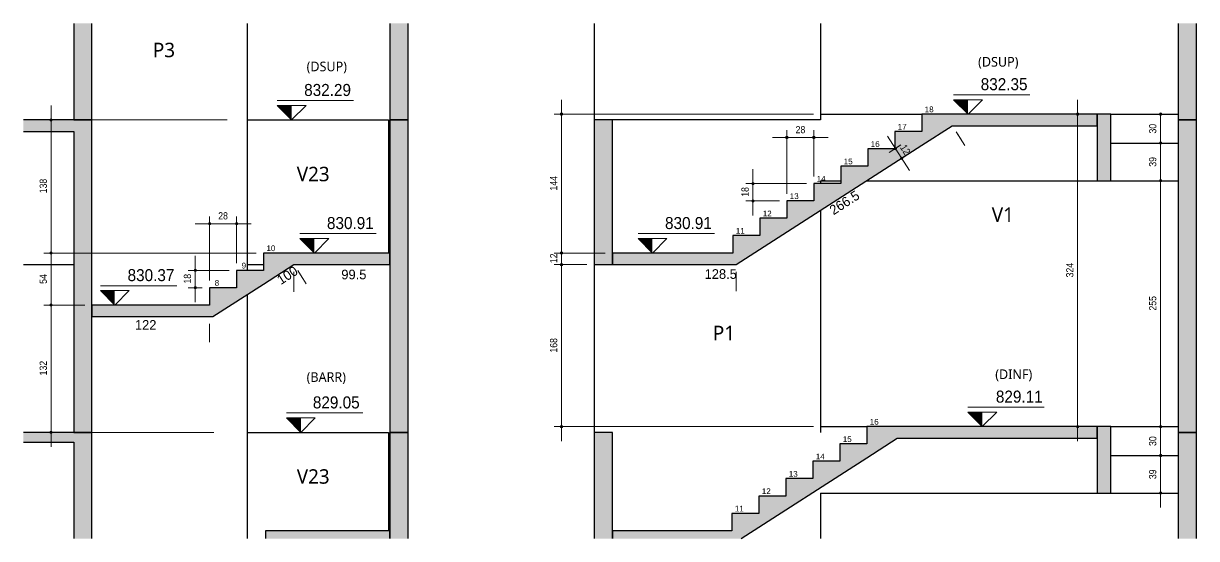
# Model space of a CAD drawing. Header units: centimetres. Extents: x -1475 to 26323, y -1238 to 84208.
# Drawn here: x 25059 to 26276, y 82795 to 83329 of the extents above; entities that cross this region are included whole.
import ezdxf

# ---------------------------------------------------------------- set-up
doc = ezdxf.new("R2010")
doc.units = ezdxf.units.CM
for name, color, linetype, lineweight in [('A-ANNO-DIMS', 7, 'Continuous', 9), ('A-ANNO-DIMS-50', 7, 'Continuous', 9), ('A-FLOR', 7, 'Continuous', 9), ('G-ANNO-DIMS', 7, 'Continuous', 9), ('G-ANNO-TEXT', 7, 'Continuous', 9), ('S-BEAM', 7, 'Continuous', 9), ('S-BEAM-IDEN', 7, 'Continuous', 9), ('S-COLS', 7, 'Continuous', 9), ('S-COLS-IDEN', 7, 'Continuous', 9), ('S-STRS', 7, 'Continuous', 9), ('S-STRS-ANNO', 7, 'Continuous', 18)]:
    doc.layers.add(name, color=color, linetype=linetype, lineweight=lineweight)
doc.styles.add('Arial', font='arial.ttf', dxfattribs={"height": 5.953125})
doc.styles.add('Fira Sans', font='', dxfattribs={"width": 0.9, "height": 7.5})
doc.styles.add('Fira Sans_1', font='', dxfattribs={"width": 0.95, "height": 12.5})
doc.styles.add('Fira Sans_2', font='', dxfattribs={"height": 10})
doc.styles.add('Gadugi', font='gadugi.ttf', dxfattribs={"height": 10})
doc.styles.add('Gadugi_1', font='gadugi.ttf', dxfattribs={"height": 15})
doc.styles.get('Fira Sans').set_extended_font_data('Fira Sans')
doc.styles.get('Fira Sans_1').set_extended_font_data('Fira Sans')
doc.styles.get('Fira Sans_2').set_extended_font_data('Fira Sans')
doc.dimstyles.new('PED_R80_1_5mm_ACIMA_As_ESQ__R00_4', dxfattribs={"dimscale": 30.48, "dimtxt": 10.229846, "dimasz": 0.328084, "dimexe": 0.246063, "dimexo": 0.246063, "dimgap": 0.049213, "dimtad": 1, "dimdec": 1, "dimrnd": 0.5, "dimdsep": 46, "dimtxsty": 'Fira Sans', "dimblk1": 'DOTSMALL', "dimblk2": 'DOTSMALL', "dimsah": 1, "dimcen": 0.09, "dimdle": 0.492126, "dimazin": 0, "dimtfac": 1, "dimtdec": 4, "dimtix": 1, "dimtmove": 0, "dimatfit": 3, "dimfxl": 1, "dimtvp": 1, "dimtolj": 1, "dimtzin": 0, "dimarcsym": 2})
doc.dimstyles.new('PED_R80_2_0mm_ACIMA_As_ESQ__SEM_LINHA_R00_1', dxfattribs={"dimscale": 30.48, "dimtxt": 13.639794, "dimasz": 0.04101, "dimexe": 0.246063, "dimexo": 0.246063, "dimgap": 0.049213, "dimtad": 0, "dimjust": 2, "dimdec": 1, "dimrnd": 0.5, "dimdsep": 46, "dimtxsty": 'Fira Sans_2', "dimblk1": 'NONE', "dimblk2": 'DOTSMALL', "dimsah": 1, "dimcen": 0.09, "dimdle": 0.492126, "dimse1": 1, "dimsd1": 1, "dimsd2": 1, "dimazin": 0, "dimtfac": 1, "dimtdec": 4, "dimtix": 1, "dimtmove": 2, "dimatfit": 3, "dimfxl": 1, "dimtvp": 1, "dimtolj": 1, "dimtzin": 0, "dimarcsym": 2})

# ---------------------------------------------------------------- blocks, each defined once
blk = doc.blocks.new('Elevações de ponto - SIMBOLO DE NÍVEL-CORTE-2219088-CT305 - CORTE E2-E2')
at = {"layer": 'G-ANNO-DIMS'}
blk.add_hatch(color=256, dxfattribs=at).paths.add_polyline_path([(552.9, 83244), (552.9, 83229), (537.9, 83244)], flags=0)
for p, q in [((617.1, 83249.1), (537.9, 83249.1)), ((552.9, 83229), (537.9, 83244)), ((537.9, 83244), (567.9, 83244)), ((567.9, 83244), (552.9, 83229))]:
    blk.add_line(p, q, dxfattribs=at)
blk = doc.blocks.new('DIMBLOCK532-CT305 - CORTE E2-E2')
at = {"layer": 'A-ANNO-DIMS-50', "true_color": 0x000032}
h = blk.add_hatch(color=178, dxfattribs=at)
edge = h.paths.add_edge_path(flags=0)
edge.add_arc((25087.3, 83229), 1.25, 0, 360)
h = blk.add_hatch(color=178, dxfattribs=at)
edge = h.paths.add_edge_path(flags=0)
edge.add_arc((25087.3, 83091), 1.25, 0, 360)
at = {"layer": 'A-ANNO-DIMS-50', "color": 178, "true_color": 0x000032}
for p, q in [((25087.3, 83244), (25087.3, 83091)), ((25269.8, 83229), (25079.8, 83229)), ((25087.3, 83229), (25269.8, 83229)), ((25300.2, 83091), (25079.8, 83091)), ((25087.3, 83091), (25300.2, 83091))]:
    blk.add_line(p, q, dxfattribs=at)
for centre in [(25087.3, 83229), (25087.3, 83091)]:
    blk.add_circle(centre, 1.25, dxfattribs=at)
at = {"layer": 'A-ANNO-DIMS-50', "color": 0, "insert": (25075.4, 83152.9), "char_height": 7.5, "width": 17.155, "attachment_point": 1, "rotation": 90, "line_spacing_factor": 1.049215, "style": 'Fira Sans'}
blk.add_mtext('138', dxfattribs=at)
blk = doc.blocks.new('_DotSmall')
at = {"color": 0, "linetype": 'ByBlock', "const_width": 0.5}
blk.add_lwpolyline([(-0.0625, 0, 1), (0.0625, 0, 1)], format="xyb", close=True, dxfattribs=at)
blk = doc.blocks.new('DIMBLOCK533-CT305 - CORTE E2-E2')
at = {"layer": 'A-ANNO-DIMS-50', "true_color": 0x000032}
h = blk.add_hatch(color=178, dxfattribs=at)
edge = h.paths.add_edge_path(flags=0)
edge.add_arc((25087.3, 83091), 1.25, 0, 360)
h = blk.add_hatch(color=178, dxfattribs=at)
edge = h.paths.add_edge_path(flags=0)
edge.add_arc((25087.3, 83037), 1.25, 0, 360)
at = {"layer": 'A-ANNO-DIMS-50', "color": 178, "true_color": 0x000032}
for p, q in [((25300.2, 83091), (25079.8, 83091)), ((25087.3, 83091), (25087.3, 83037)), ((25087.3, 83091), (25300.2, 83091)), ((25122.2, 83037), (25079.8, 83037)), ((25087.3, 83037), (25122.2, 83037))]:
    blk.add_line(p, q, dxfattribs=at)
for centre in [(25087.3, 83091), (25087.3, 83037)]:
    blk.add_circle(centre, 1.25, dxfattribs=at)
at = {"layer": 'A-ANNO-DIMS-50', "color": 0, "insert": (25075.4, 83059), "char_height": 7.5, "width": 11.961, "attachment_point": 1, "rotation": 90, "line_spacing_factor": 1.049215, "style": 'Fira Sans'}
blk.add_mtext('54', dxfattribs=at)
blk = doc.blocks.new('DIMBLOCK534-CT305 - CORTE E2-E2')
at = {"layer": 'A-ANNO-DIMS-50', "true_color": 0x000032}
h = blk.add_hatch(color=178, dxfattribs=at)
edge = h.paths.add_edge_path(flags=0)
edge.add_arc((25087.3, 83037), 1.25, 0, 360)
h = blk.add_hatch(color=178, dxfattribs=at)
edge = h.paths.add_edge_path(flags=0)
edge.add_arc((25087.3, 82905), 1.25, 0, 360)
at = {"layer": 'A-ANNO-DIMS-50', "color": 178, "true_color": 0x000032}
for p, q in [((25122.2, 83037), (25079.8, 83037)), ((25087.3, 83037), (25087.3, 82890)), ((25087.3, 83037), (25122.2, 83037)), ((25256, 82905), (25079.8, 82905)), ((25087.3, 82905), (25256, 82905))]:
    blk.add_line(p, q, dxfattribs=at)
for centre in [(25087.3, 83037), (25087.3, 82905)]:
    blk.add_circle(centre, 1.25, dxfattribs=at)
at = {"layer": 'A-ANNO-DIMS-50', "color": 0, "insert": (25075.4, 82964.1), "char_height": 7.5, "width": 16.525, "attachment_point": 1, "rotation": 90, "line_spacing_factor": 1.049215, "style": 'Fira Sans'}
blk.add_mtext('132', dxfattribs=at)
blk = doc.blocks.new('DIMBLOCK536-CT305 - CORTE E2-E2')
at = {"layer": 'A-ANNO-DIMS-50', "color": 7, "true_color": 0xffffff}
for p, q in [((25251.7, 83017.5), (25251.7, 82998.6)), ((25251.7, 83006.1), (25251.7, 83017.5))]:
    blk.add_line(p, q, dxfattribs=at)
at = {"layer": 'A-ANNO-DIMS-50', "color": 0, "insert": (25174.3, 83021.4), "char_height": 10, "width": 24.761, "attachment_point": 1, "line_spacing_factor": 1.049215, "style": 'Fira Sans_2'}
blk.add_mtext('122', dxfattribs=at)
blk = doc.blocks.new('_None')
blk = doc.blocks.new('DIMBLOCK538-CT305 - CORTE E2-E2')
at = {"layer": 'A-ANNO-DIMS-50', "color": 7, "true_color": 0xffffff}
for p, q in [((25339.3, 83071.5), (25339.3, 83050.8)), ((25339.3, 83058.3), (25339.3, 83071.5))]:
    blk.add_line(p, q, dxfattribs=at)
at = {"layer": 'A-ANNO-DIMS-50', "color": 0, "insert": (25388.4, 83073.7), "char_height": 10, "width": 31.476, "attachment_point": 1, "line_spacing_factor": 1.049215, "style": 'Fira Sans_2'}
blk.add_mtext('99.5', dxfattribs=at)
blk = doc.blocks.new('DIMBLOCK540-CT305 - CORTE E2-E2')
at = {"layer": 'A-ANNO-DIMS-50', "color": 7, "true_color": 0xffffff}
for p, q in [((25343.3, 83072.7), (25352, 83059.2)), ((25347.9, 83065.6), (25343.3, 83072.7))]:
    blk.add_line(p, q, dxfattribs=at)
at = {"layer": 'A-ANNO-DIMS-50', "color": 0, "insert": (25320.3, 83066.1), "char_height": 10, "width": 26.86, "attachment_point": 1, "rotation": 32.7352, "line_spacing_factor": 1.049215, "style": 'Fira Sans_2'}
blk.add_mtext('100', dxfattribs=at)
blk = doc.blocks.new('DIMBLOCK541-CT305 - CORTE E2-E2')
at = {"layer": 'A-ANNO-DIMS-50', "true_color": 0x000032}
h = blk.add_hatch(color=178, dxfattribs=at)
edge = h.paths.add_edge_path(flags=0)
edge.add_arc((25251.7, 83121.4), 1.25, 0, 360)
h = blk.add_hatch(color=178, dxfattribs=at)
edge = h.paths.add_edge_path(flags=0)
edge.add_arc((25279.7, 83121.4), 1.25, 0, 360)
at = {"layer": 'A-ANNO-DIMS-50', "color": 178, "true_color": 0x000032}
for p, q in [((25251.7, 83062.5), (25251.7, 83128.9)), ((25279.7, 83080.5), (25279.7, 83128.9)), ((25236.7, 83121.4), (25294.7, 83121.4)), ((25251.7, 83121.4), (25251.7, 83062.5)), ((25279.7, 83121.4), (25279.7, 83080.5))]:
    blk.add_line(p, q, dxfattribs=at)
for centre in [(25251.7, 83121.4), (25279.7, 83121.4)]:
    blk.add_circle(centre, 1.25, dxfattribs=at)
at = {"layer": 'A-ANNO-DIMS-50', "color": 0, "insert": (25260.7, 83133.3), "char_height": 7.5, "width": 11.961, "attachment_point": 1, "line_spacing_factor": 1.049215, "style": 'Fira Sans'}
blk.add_mtext('28', dxfattribs=at)
blk = doc.blocks.new('DIMBLOCK542-CT305 - CORTE E2-E2')
at = {"layer": 'A-ANNO-DIMS-50', "true_color": 0x000032}
h = blk.add_hatch(color=178, dxfattribs=at)
edge = h.paths.add_edge_path(flags=0)
edge.add_arc((25236.9, 83073), 1.25, 0, 360)
h = blk.add_hatch(color=178, dxfattribs=at)
edge = h.paths.add_edge_path(flags=0)
edge.add_arc((25236.9, 83055), 1.25, 0, 360)
at = {"layer": 'A-ANNO-DIMS-50', "color": 178, "true_color": 0x000032}
for p, q in [((25236.9, 83088), (25236.9, 83040)), ((25272.2, 83073), (25229.4, 83073)), ((25236.9, 83073), (25272.2, 83073)), ((25244.2, 83055), (25229.4, 83055)), ((25236.9, 83055), (25244.2, 83055))]:
    blk.add_line(p, q, dxfattribs=at)
for centre in [(25236.9, 83073), (25236.9, 83055)]:
    blk.add_circle(centre, 1.25, dxfattribs=at)
at = {"layer": 'A-ANNO-DIMS-50', "color": 0, "insert": (25225, 83059.3), "char_height": 7.5, "width": 11.332, "attachment_point": 1, "rotation": 90, "line_spacing_factor": 1.049215, "style": 'Fira Sans'}
blk.add_mtext('18', dxfattribs=at)
blk = doc.blocks.new('DIMBLOCK543-CT306 - CORTE E3-E3')
at = {"layer": 'A-ANNO-DIMS-50', "true_color": 0x000032}
h = blk.add_hatch(color=178, dxfattribs=at)
edge = h.paths.add_edge_path(flags=0)
edge.add_arc((26238.3, 83235), 1.25, 0, 360)
h = blk.add_hatch(color=178, dxfattribs=at)
edge = h.paths.add_edge_path(flags=0)
edge.add_arc((26238.3, 83205), 1.25, 0, 360)
at = {"layer": 'A-ANNO-DIMS-50', "color": 178, "true_color": 0x000032}
for p, q in [((26232.6, 83235), (26245.8, 83235)), ((26238.3, 83235), (26232.6, 83235)), ((26238.3, 83235), (26238.3, 83205)), ((26232.6, 83205), (26245.8, 83205)), ((26238.3, 83205), (26232.6, 83205))]:
    blk.add_line(p, q, dxfattribs=at)
for centre in [(26238.3, 83235), (26238.3, 83205)]:
    blk.add_circle(centre, 1.25, dxfattribs=at)
at = {"layer": 'A-ANNO-DIMS-50', "color": 0, "insert": (26226.4, 83214.9), "char_height": 7.5, "width": 12.276, "attachment_point": 1, "rotation": 90, "line_spacing_factor": 1.049215, "style": 'Fira Sans'}
blk.add_mtext('30', dxfattribs=at)
blk = doc.blocks.new('DIMBLOCK544-CT306 - CORTE E3-E3')
at = {"layer": 'A-ANNO-DIMS-50', "true_color": 0x000032}
h = blk.add_hatch(color=178, dxfattribs=at)
edge = h.paths.add_edge_path(flags=0)
edge.add_arc((26238.3, 83205), 1.25, 0, 360)
h = blk.add_hatch(color=178, dxfattribs=at)
edge = h.paths.add_edge_path(flags=0)
edge.add_arc((26238.3, 83166), 1.25, 0, 360)
at = {"layer": 'A-ANNO-DIMS-50', "color": 178, "true_color": 0x000032}
for p, q in [((26232.6, 83205), (26245.8, 83205)), ((26238.3, 83205), (26232.6, 83205)), ((26238.3, 83205), (26238.3, 83166)), ((26232.6, 83166), (26245.8, 83166)), ((26238.3, 83166), (26232.6, 83166))]:
    blk.add_line(p, q, dxfattribs=at)
for centre in [(26238.3, 83205), (26238.3, 83166)]:
    blk.add_circle(centre, 1.25, dxfattribs=at)
at = {"layer": 'A-ANNO-DIMS-50', "color": 0, "insert": (26226.4, 83180.5), "char_height": 7.5, "width": 11.961, "attachment_point": 1, "rotation": 90, "line_spacing_factor": 1.049215, "style": 'Fira Sans'}
blk.add_mtext('39', dxfattribs=at)
blk = doc.blocks.new('DIMBLOCK545-CT306 - CORTE E3-E3')
at = {"layer": 'A-ANNO-DIMS-50', "true_color": 0x000032}
h = blk.add_hatch(color=178, dxfattribs=at)
edge = h.paths.add_edge_path(flags=0)
edge.add_arc((26238.3, 83166), 1.25, 0, 360)
h = blk.add_hatch(color=178, dxfattribs=at)
edge = h.paths.add_edge_path(flags=0)
edge.add_arc((26238.3, 82911), 1.25, 0, 360)
at = {"layer": 'A-ANNO-DIMS-50', "color": 178, "true_color": 0x000032}
for p, q in [((26232.6, 83166), (26245.8, 83166)), ((26238.3, 83166), (26232.6, 83166)), ((26238.3, 83166), (26238.3, 82911)), ((26232.6, 82911), (26245.8, 82911)), ((26238.3, 82911), (26232.6, 82911))]:
    blk.add_line(p, q, dxfattribs=at)
for centre in [(26238.3, 83166), (26238.3, 82911)]:
    blk.add_circle(centre, 1.25, dxfattribs=at)
at = {"layer": 'A-ANNO-DIMS-50', "color": 0, "insert": (26226.4, 83031.3), "char_height": 7.5, "width": 17.312, "attachment_point": 1, "rotation": 90, "line_spacing_factor": 1.049215, "style": 'Fira Sans'}
blk.add_mtext('255', dxfattribs=at)
blk = doc.blocks.new('DIMBLOCK546-CT306 - CORTE E3-E3')
at = {"layer": 'A-ANNO-DIMS-50', "true_color": 0x000032}
h = blk.add_hatch(color=178, dxfattribs=at)
edge = h.paths.add_edge_path(flags=0)
edge.add_arc((26238.3, 82911), 1.25, 0, 360)
h = blk.add_hatch(color=178, dxfattribs=at)
edge = h.paths.add_edge_path(flags=0)
edge.add_arc((26238.3, 82881), 1.25, 0, 360)
at = {"layer": 'A-ANNO-DIMS-50', "color": 178, "true_color": 0x000032}
for p, q in [((26232.6, 82911), (26245.8, 82911)), ((26238.3, 82911), (26232.6, 82911)), ((26238.3, 82911), (26238.3, 82881)), ((26232.6, 82881), (26245.8, 82881)), ((26238.3, 82881), (26232.6, 82881))]:
    blk.add_line(p, q, dxfattribs=at)
for centre in [(26238.3, 82911), (26238.3, 82881)]:
    blk.add_circle(centre, 1.25, dxfattribs=at)
at = {"layer": 'A-ANNO-DIMS-50', "color": 0, "insert": (26226.4, 82890.9), "char_height": 7.5, "width": 12.276, "attachment_point": 1, "rotation": 90, "line_spacing_factor": 1.049215, "style": 'Fira Sans'}
blk.add_mtext('30', dxfattribs=at)
blk = doc.blocks.new('DIMBLOCK547-CT306 - CORTE E3-E3')
at = {"layer": 'A-ANNO-DIMS-50', "true_color": 0x000032}
h = blk.add_hatch(color=178, dxfattribs=at)
edge = h.paths.add_edge_path(flags=0)
edge.add_arc((26238.3, 82881), 1.25, 0, 360)
h = blk.add_hatch(color=178, dxfattribs=at)
edge = h.paths.add_edge_path(flags=0)
edge.add_arc((26238.3, 82842), 1.25, 0, 360)
at = {"layer": 'A-ANNO-DIMS-50', "color": 178, "true_color": 0x000032}
for p, q in [((26232.6, 82881), (26245.8, 82881)), ((26238.3, 82881), (26232.6, 82881)), ((26238.3, 82881), (26238.3, 82827)), ((26232.6, 82842), (26245.8, 82842)), ((26238.3, 82842), (26232.6, 82842))]:
    blk.add_line(p, q, dxfattribs=at)
for centre in [(26238.3, 82881), (26238.3, 82842)]:
    blk.add_circle(centre, 1.25, dxfattribs=at)
at = {"layer": 'A-ANNO-DIMS-50', "color": 0, "insert": (26226.4, 82856.5), "char_height": 7.5, "width": 11.961, "attachment_point": 1, "rotation": 90, "line_spacing_factor": 1.049215, "style": 'Fira Sans'}
blk.add_mtext('39', dxfattribs=at)
blk = doc.blocks.new('Elevações de ponto - SIMBOLO DE NÍVEL-CORTE-2219088-CT306 - CORTE E3-E3')
at = {"layer": 'G-ANNO-DIMS'}
blk.add_hatch(color=256, dxfattribs=at).paths.add_polyline_path([(107.7, 82926), (107.7, 82911), (92.7, 82926)], flags=0)
for p, q in [((171.9, 82931.1), (92.7, 82931.1)), ((107.7, 82911), (92.7, 82926)), ((92.7, 82926), (122.7, 82926)), ((122.7, 82926), (107.7, 82911))]:
    blk.add_line(p, q, dxfattribs=at)
blk = doc.blocks.new('DIMBLOCK548-CT306 - CORTE E3-E3')
at = {"layer": 'A-ANNO-DIMS-50', "true_color": 0x000032}
h = blk.add_hatch(color=178, dxfattribs=at)
edge = h.paths.add_edge_path(flags=0)
edge.add_arc((25616.8, 83235), 1.25, 0, 360)
h = blk.add_hatch(color=178, dxfattribs=at)
edge = h.paths.add_edge_path(flags=0)
edge.add_arc((25616.8, 83091), 1.25, 0, 360)
at = {"layer": 'A-ANNO-DIMS-50', "color": 178, "true_color": 0x000032}
for p, q in [((25616.8, 83250), (25616.8, 83091)), ((25878.1, 83235), (25609.3, 83235)), ((25616.8, 83235), (25878.1, 83235)), ((25662.1, 83091), (25609.3, 83091)), ((25616.8, 83091), (25662.1, 83091))]:
    blk.add_line(p, q, dxfattribs=at)
for centre in [(25616.8, 83235), (25616.8, 83091)]:
    blk.add_circle(centre, 1.25, dxfattribs=at)
at = {"layer": 'A-ANNO-DIMS-50', "color": 0, "insert": (25604.9, 83155.8), "char_height": 7.5, "width": 17.312, "attachment_point": 1, "rotation": 90, "line_spacing_factor": 1.049215, "style": 'Fira Sans'}
blk.add_mtext('144', dxfattribs=at)
blk = doc.blocks.new('DIMBLOCK549-CT306 - CORTE E3-E3')
at = {"layer": 'A-ANNO-DIMS-50', "true_color": 0x000032}
h = blk.add_hatch(color=178, dxfattribs=at)
edge = h.paths.add_edge_path(flags=0)
edge.add_arc((25616.8, 83091), 1.25, 0, 360)
h = blk.add_hatch(color=178, dxfattribs=at)
edge = h.paths.add_edge_path(flags=0)
edge.add_arc((25616.8, 83079), 1.25, 0, 360)
at = {"layer": 'A-ANNO-DIMS-50', "color": 178, "true_color": 0x000032}
for p, q in [((25662.1, 83091), (25609.3, 83091)), ((25616.8, 83091), (25616.8, 83079)), ((25616.8, 83091), (25662.1, 83091)), ((25643.1, 83079), (25609.3, 83079)), ((25616.8, 83079), (25643.1, 83079))]:
    blk.add_line(p, q, dxfattribs=at)
for centre in [(25616.8, 83091), (25616.8, 83079)]:
    blk.add_circle(centre, 1.25, dxfattribs=at)
at = {"layer": 'A-ANNO-DIMS-50', "color": 0, "insert": (25604.9, 83080.5), "char_height": 7.5, "width": 10.702, "attachment_point": 1, "rotation": 90, "line_spacing_factor": 1.049215, "style": 'Fira Sans'}
blk.add_mtext('12', dxfattribs=at)
blk = doc.blocks.new('DIMBLOCK550-CT306 - CORTE E3-E3')
at = {"layer": 'A-ANNO-DIMS-50', "true_color": 0x000032}
h = blk.add_hatch(color=178, dxfattribs=at)
edge = h.paths.add_edge_path(flags=0)
edge.add_arc((25616.8, 83079), 1.25, 0, 360)
h = blk.add_hatch(color=178, dxfattribs=at)
edge = h.paths.add_edge_path(flags=0)
edge.add_arc((25616.8, 82911), 1.25, 0, 360)
at = {"layer": 'A-ANNO-DIMS-50', "color": 178, "true_color": 0x000032}
for p, q in [((25643.1, 83079), (25609.3, 83079)), ((25616.8, 83079), (25616.8, 82896)), ((25616.8, 83079), (25643.1, 83079)), ((25878.1, 82911), (25609.3, 82911)), ((25616.8, 82911), (25878.1, 82911))]:
    blk.add_line(p, q, dxfattribs=at)
for centre in [(25616.8, 83079), (25616.8, 82911)]:
    blk.add_circle(centre, 1.25, dxfattribs=at)
at = {"layer": 'A-ANNO-DIMS-50', "color": 0, "insert": (25604.9, 82987.7), "char_height": 7.5, "width": 17.469, "attachment_point": 1, "rotation": 90, "line_spacing_factor": 1.049215, "style": 'Fira Sans'}
blk.add_mtext('168', dxfattribs=at)
blk = doc.blocks.new('DIMBLOCK551-CT306 - CORTE E3-E3')
at = {"layer": 'A-ANNO-DIMS-50', "true_color": 0x000032}
h = blk.add_hatch(color=178, dxfattribs=at)
edge = h.paths.add_edge_path(flags=0)
edge.add_arc((25850.6, 83210.8), 1.25, 0, 360)
h = blk.add_hatch(color=178, dxfattribs=at)
edge = h.paths.add_edge_path(flags=0)
edge.add_arc((25878.6, 83210.8), 1.25, 0, 360)
at = {"layer": 'A-ANNO-DIMS-50', "color": 178, "true_color": 0x000032}
for p, q in [((25835.6, 83210.8), (25893.6, 83210.8)), ((25850.6, 83152.5), (25850.6, 83218.3)), ((25850.6, 83210.8), (25850.6, 83152.5)), ((25878.6, 83170.5), (25878.6, 83218.3)), ((25878.6, 83210.8), (25878.6, 83170.5))]:
    blk.add_line(p, q, dxfattribs=at)
for centre in [(25850.6, 83210.8), (25878.6, 83210.8)]:
    blk.add_circle(centre, 1.25, dxfattribs=at)
at = {"layer": 'A-ANNO-DIMS-50', "color": 0, "insert": (25859.7, 83222.7), "char_height": 7.5, "width": 11.961, "attachment_point": 1, "line_spacing_factor": 1.049215, "style": 'Fira Sans'}
blk.add_mtext('28', dxfattribs=at)
blk = doc.blocks.new('DIMBLOCK552-CT306 - CORTE E3-E3')
at = {"layer": 'A-ANNO-DIMS-50', "true_color": 0x000032}
h = blk.add_hatch(color=178, dxfattribs=at)
edge = h.paths.add_edge_path(flags=0)
edge.add_arc((25815.4, 83163), 1.25, 0, 360)
h = blk.add_hatch(color=178, dxfattribs=at)
edge = h.paths.add_edge_path(flags=0)
edge.add_arc((25815.4, 83145), 1.25, 0, 360)
at = {"layer": 'A-ANNO-DIMS-50', "color": 178, "true_color": 0x000032}
for p, q in [((25815.4, 83178), (25815.4, 83130)), ((25871.1, 83163), (25807.9, 83163)), ((25815.4, 83163), (25871.1, 83163)), ((25843.1, 83145), (25807.9, 83145)), ((25815.4, 83145), (25843.1, 83145))]:
    blk.add_line(p, q, dxfattribs=at)
for centre in [(25815.4, 83163), (25815.4, 83145)]:
    blk.add_circle(centre, 1.25, dxfattribs=at)
at = {"layer": 'A-ANNO-DIMS-50', "color": 0, "insert": (25803.5, 83149.3), "char_height": 7.5, "width": 11.332, "attachment_point": 1, "rotation": 90, "line_spacing_factor": 1.049215, "style": 'Fira Sans'}
blk.add_mtext('18', dxfattribs=at)
blk = doc.blocks.new('DIMBLOCK553-CT306 - CORTE E3-E3')
at = {"layer": 'A-ANNO-DIMS-50', "true_color": 0x000032}
h = blk.add_hatch(color=178, dxfattribs=at)
edge = h.paths.add_edge_path(flags=0)
edge.add_arc((25963.2, 83199.3), 1.25, 0, 360)
h = blk.add_hatch(color=178, dxfattribs=at)
edge = h.paths.add_edge_path(flags=0)
edge.add_arc((25969.7, 83189.3), 1.25, 0, 360)
at = {"layer": 'A-ANNO-DIMS-50', "color": 178, "true_color": 0x000032}
for p, q in [((25977.8, 83176.6), (25955.1, 83212)), ((25969, 83203.1), (25956.9, 83195.3)), ((25963.2, 83199.3), (25969, 83203.1)), ((25974.5, 83192.4), (25963.4, 83185.2)), ((25969.7, 83189.3), (25974.5, 83192.4))]:
    blk.add_line(p, q, dxfattribs=at)
for centre in [(25963.2, 83199.3), (25969.7, 83189.3)]:
    blk.add_circle(centre, 1.25, dxfattribs=at)
at = {"layer": 'A-ANNO-DIMS-50', "color": 0, "insert": (25974, 83204.5), "char_height": 7.5, "width": 10.702, "attachment_point": 1, "rotation": 302.7352, "line_spacing_factor": 1.049215, "style": 'Fira Sans'}
blk.add_mtext('12', dxfattribs=at)
blk = doc.blocks.new('DIMBLOCK555-CT306 - CORTE E3-E3')
at = {"layer": 'A-ANNO-DIMS-50', "color": 7, "true_color": 0xffffff}
for p, q in [((25798.2, 83071.5), (25798.2, 83051.4)), ((25798.2, 83058.9), (25798.2, 83071.5))]:
    blk.add_line(p, q, dxfattribs=at)
at = {"layer": 'A-ANNO-DIMS-50', "color": 0, "insert": (25765.3, 83074.2), "char_height": 10, "width": 38.821, "attachment_point": 1, "line_spacing_factor": 1.049215, "style": 'Fira Sans_2'}
blk.add_mtext('128.5', dxfattribs=at)
blk = doc.blocks.new('DIMBLOCK557-CT306 - CORTE E3-E3')
at = {"layer": 'A-ANNO-DIMS-50', "color": 7, "true_color": 0xffffff}
for p, q in [((26026.2, 83216.7), (26035.4, 83202.4)), ((26031.4, 83208.7), (26026.2, 83216.7))]:
    blk.add_line(p, q, dxfattribs=at)
at = {"layer": 'A-ANNO-DIMS-50', "color": 0, "insert": (25893.6, 83138.4), "char_height": 10, "width": 40.08, "attachment_point": 1, "rotation": 32.7352, "line_spacing_factor": 1.049215, "style": 'Fira Sans_2'}
blk.add_mtext('266.5', dxfattribs=at)
blk = doc.blocks.new('DIMBLOCK558-CT306 - CORTE E3-E3')
at = {"layer": 'A-ANNO-DIMS-50', "true_color": 0x000032}
h = blk.add_hatch(color=178, dxfattribs=at)
edge = h.paths.add_edge_path(flags=0)
edge.add_arc((26152.3, 83235), 1.25, 0, 360)
h = blk.add_hatch(color=178, dxfattribs=at)
edge = h.paths.add_edge_path(flags=0)
edge.add_arc((26152.3, 82911), 1.25, 0, 360)
at = {"layer": 'A-ANNO-DIMS-50', "color": 178, "true_color": 0x000032}
for p, q in [((26152.3, 83250), (26152.3, 82896)), ((26146.5, 83235), (26159.8, 83235)), ((26152.3, 83235), (26146.5, 83235)), ((26146.5, 82911), (26159.8, 82911)), ((26152.3, 82911), (26146.5, 82911))]:
    blk.add_line(p, q, dxfattribs=at)
for centre in [(26152.3, 83235), (26152.3, 82911)]:
    blk.add_circle(centre, 1.25, dxfattribs=at)
at = {"layer": 'A-ANNO-DIMS-50', "color": 0, "insert": (26140.4, 83065.7), "char_height": 7.5, "width": 17.627, "attachment_point": 1, "rotation": 90, "line_spacing_factor": 1.049215, "style": 'Fira Sans'}
blk.add_mtext('324', dxfattribs=at)

msp = doc.modelspace()

# ---------------------------------------------------------------- hatches: boundary and pattern name
at = {"layer": 'A-FLOR', "lineweight": 18, "true_color": 0xa6a6a6}
for points in [[(25110.73, 83217), (25110.73, 83229), (25058.64, 83229), (25058.64, 83217)], [(25110.73, 82895), (25110.73, 82905), (25058.64, 82905), (25058.64, 82895)]]:
    msp.add_hatch(color=253, dxfattribs=at).paths.add_polyline_path(points, flags=0)
at = {"layer": 'S-BEAM', "true_color": 0xa6a6a6}
for points in [[(26186.65, 83166), (26186.65, 83235), (26172.65, 83235), (26172.65, 83166)], [(25669.65, 83079), (25669.65, 83229), (25650.65, 83229), (25650.65, 83079)], [(25669.65, 82794.9), (25669.65, 82905), (25650.65, 82905), (25650.65, 82794.9)], [(26172.64, 82842), (26186.64, 82842), (26186.64, 82911), (26172.65, 82911), (26172.64, 82899)]]:
    msp.add_hatch(color=253, dxfattribs=at).paths.add_polyline_path(points, flags=0)
at = {"layer": 'S-COLS', "true_color": 0xa6a6a6}
for points in [[(25129.73, 83229), (25129.73, 83329.03), (25110.73, 83329.03), (25110.73, 83229)], [(25457.73, 83229), (25457.73, 83329.03), (25438.73, 83329.03), (25438.73, 83229)], [(26275.65, 83229), (26275.65, 83329.03), (26256.65, 83329.03), (26256.65, 83229)], [(25110.73, 82905), (25129.73, 82905), (25129.73, 83229), (25110.73, 83229), (25110.73, 82905)], [(25457.73, 82905), (25457.73, 83229), (25438.73, 83229), (25438.73, 82905)], [(26256.65, 82905), (26275.65, 82905), (26275.65, 83229), (26256.65, 83229), (26256.65, 83145)], [(25129.73, 82794.9), (25129.73, 82905), (25110.73, 82905), (25110.73, 82794.9), (25117.57, 82794.9)], [(25457.73, 82794.9), (25457.73, 82905), (25438.73, 82905), (25438.73, 82794.9)], [(26275.65, 82794.9), (26275.65, 82905), (26256.65, 82905), (26256.65, 82794.9)]]:
    msp.add_hatch(color=253, dxfattribs=at).paths.add_polyline_path(points, flags=0)
at = {"layer": 'S-STRS', "lineweight": 18, "true_color": 0xa6a6a6}
for points in [[(25990.65, 83202.73), (26022.17, 83223), (26172.65, 83223), (26172.65, 83235), (25990.65, 83235), (25990.65, 83217)], [(25307.73, 83058.73), (25339.25, 83079), (25438.73, 83079), (25438.73, 83091), (25307.73, 83091), (25307.73, 83061.97)], [(25933.65, 82878.73), (25965.17, 82899), (26172.65, 82899), (26172.65, 82911), (25933.65, 82911), (25933.65, 82893)], [(25437.46, 82794.9), (25438.73, 82794.9), (25438.73, 82803), (25309.73, 82803), (25309.73, 82794.9), (25372.95, 82794.9)]]:
    msp.add_hatch(color=253, dxfattribs=at).paths.add_polyline_path(points, flags=0)
at = {"layer": 'S-STRS', "true_color": 0xa6a6a6}
for points in [[(25798.17, 83079), (25990.65, 83202.73), (25990.65, 83217), (25962.65, 83217), (25962.65, 83199), (25934.65, 83199), (25934.65, 83181), (25906.65, 83181), (25906.65, 83163), (25878.65, 83163), (25878.65, 83145), (25850.65, 83145), (25850.65, 83127), (25822.65, 83127), (25822.65, 83109), (25794.65, 83109), (25794.65, 83079), (25797.17, 83079)], [(25794.65, 83079), (25794.65, 83091), (25669.65, 83091), (25669.65, 83079)], [(25251.73, 83025), (25255.25, 83025), (25307.73, 83058.73), (25307.73, 83073), (25279.73, 83073), (25279.73, 83055), (25251.73, 83055)], [(25251.73, 83025), (25251.73, 83037), (25129.73, 83037), (25129.73, 83025)], [(25796.71, 82794.9), (25803.24, 82794.9), (25933.65, 82878.73), (25933.65, 82893), (25905.65, 82893), (25905.65, 82875), (25877.65, 82875), (25877.65, 82857), (25849.65, 82857), (25849.65, 82839), (25821.65, 82839), (25821.65, 82821), (25793.65, 82821), (25793.65, 82794.9)], [(25781.05, 82794.9), (25793.65, 82794.9), (25793.65, 82803), (25669.65, 82803), (25669.65, 82794.9)]]:
    msp.add_hatch(color=253, dxfattribs=at).paths.add_polyline_path(points, flags=0)

# ---------------------------------------------------------------- linework, layer by layer
at = {"layer": 'A-FLOR', "lineweight": 25}
for p, q in [((25110.73, 83229), (25058.64, 83229)), ((25058.64, 83217), (25110.73, 83217)), ((25110.73, 82905), (25058.64, 82905)), ((25058.64, 82895), (25110.73, 82895))]:
    msp.add_line(p, q, dxfattribs=at)
at = {"layer": 'S-BEAM', "lineweight": 25}
for p, q in [((25885.65, 83235), (25990.65, 83235)), ((25885.65, 83235), (25885.65, 83229)), ((26186.65, 83235), (26172.65, 83235)), ((26172.65, 83235), (26172.65, 83166)), ((26186.65, 83166), (26186.65, 83235)), ((26186.65, 83235), (26256.65, 83235)), ((25290.73, 83229), (25437.46, 83229)), ((25290.73, 83229), (25290.73, 83079)), ((25437.46, 83229), (25437.46, 83091)), ((25669.65, 83229), (25650.65, 83229)), ((25650.65, 83229), (25650.65, 83079)), ((25669.65, 83079), (25669.65, 83229)), ((26186.65, 83205), (26256.65, 83205)), ((25885.65, 83166), (25906.65, 83166)), ((25933.51, 83166), (26172.65, 83166)), ((26172.65, 83166), (26186.65, 83166)), ((26186.65, 83166), (26256.65, 83166)), ((25058.64, 83079), (25110.73, 83079)), ((25290.73, 83079), (25307.73, 83079)), ((25650.65, 83079), (25669.65, 83079)), ((25290.73, 82905), (25437.46, 82905)), ((25437.46, 82905), (25437.46, 82803)), ((25669.65, 82905), (25650.65, 82905)), ((25650.65, 82905), (25650.65, 82794.9)), ((25669.65, 82794.9), (25669.65, 82905)), ((25885.65, 82911), (25933.65, 82911)), ((25885.65, 82911), (25885.65, 82905)), ((26186.64, 82911), (26172.64, 82911)), ((26172.64, 82911), (26172.64, 82842)), ((26186.64, 82842), (26186.64, 82911)), ((26186.64, 82911), (26256.65, 82911)), ((26186.64, 82881), (26256.65, 82881)), ((25885.65, 82842), (26172.64, 82842)), ((26172.64, 82842), (26186.64, 82842)), ((26186.64, 82842), (26256.65, 82842))]:
    msp.add_line(p, q, dxfattribs=at)
at = {"layer": 'S-COLS', "lineweight": 25}
for p, q in [((25110.73, 83329.03), (25110.73, 83229)), ((25129.73, 83229), (25129.73, 83329.03)), ((25290.73, 83329.03), (25290.73, 83229)), ((25438.73, 83329.03), (25438.73, 83229)), ((25457.73, 83229), (25457.73, 83329.03)), ((25650.65, 83329.03), (25650.65, 83229)), ((25885.65, 83329.03), (25885.65, 83229)), ((26256.65, 83329.03), (26256.65, 83229)), ((26275.65, 83229), (26275.65, 83329.03)), ((25110.73, 83229), (25129.73, 83229)), ((25129.73, 83229), (25110.73, 83229)), ((25129.73, 82905), (25129.73, 83229)), ((25290.73, 83229), (25290.73, 83073)), ((25457.73, 83229), (25438.73, 83229)), ((25438.73, 83229), (25438.73, 82905)), ((25438.73, 83229), (25457.73, 83229)), ((25457.73, 82905), (25457.73, 83229)), ((25885.65, 83229), (25669.65, 83229)), ((26275.65, 83229), (26256.65, 83229)), ((26256.65, 83229), (26256.65, 82905)), ((26256.65, 83229), (26275.65, 83229)), ((26275.65, 82905), (26275.65, 83229)), ((25110.73, 83217), (25110.73, 82905)), ((25885.65, 83166), (25885.65, 83163)), ((25885.65, 83135.23), (25885.65, 82905)), ((25650.65, 83079), (25650.65, 82905)), ((25290.73, 83047.8), (25290.73, 82905)), ((25129.73, 82905), (25110.73, 82905)), ((25110.73, 82905), (25129.73, 82905)), ((25129.73, 82794.9), (25129.73, 82905)), ((25290.73, 82905), (25290.73, 82794.9)), ((25457.73, 82905), (25438.73, 82905)), ((25438.73, 82905), (25438.73, 82794.9)), ((25438.73, 82905), (25457.73, 82905)), ((25457.73, 82794.9), (25457.73, 82905)), ((26275.65, 82905), (26256.65, 82905)), ((26256.65, 82905), (26256.65, 82794.9)), ((26256.65, 82905), (26275.65, 82905)), ((26275.65, 82794.9), (26275.65, 82905)), ((25110.73, 82895), (25110.73, 82794.9)), ((25885.65, 82842), (25885.65, 82794.9))]:
    msp.add_line(p, q, dxfattribs=at)
at = {"layer": 'S-STRS', "lineweight": 25}
for p, q in [((26172.65, 83235), (25990.65, 83235)), ((25990.65, 83235), (25990.65, 83217)), ((26172.65, 83223), (26172.65, 83235)), ((25990.65, 83202.73), (26022.17, 83223)), ((26022.17, 83223), (26172.65, 83223)), ((25990.65, 83217), (25962.65, 83217)), ((25962.65, 83217), (25962.65, 83199)), ((25798.17, 83079), (25990.65, 83202.73)), ((25962.65, 83199), (25934.65, 83199)), ((25934.65, 83199), (25934.65, 83181)), ((25934.65, 83181), (25906.65, 83181)), ((25906.65, 83181), (25906.65, 83163)), ((25906.65, 83163), (25878.65, 83163)), ((25878.65, 83163), (25878.65, 83145)), ((25878.65, 83145), (25850.65, 83145)), ((25850.65, 83145), (25850.65, 83127)), ((25850.65, 83127), (25822.65, 83127)), ((25822.65, 83127), (25822.65, 83109)), ((25822.65, 83109), (25794.65, 83109)), ((25794.65, 83109), (25794.65, 83091)), ((25438.73, 83091), (25307.73, 83091)), ((25307.73, 83091), (25307.73, 83073)), ((25438.73, 83079), (25438.73, 83091)), ((25794.65, 83091), (25669.65, 83091)), ((25669.65, 83091), (25669.65, 83079)), ((25307.73, 83058.73), (25339.25, 83079)), ((25339.25, 83079), (25438.73, 83079)), ((25669.65, 83079), (25794.65, 83079)), ((25794.65, 83079), (25798.17, 83079)), ((25307.73, 83073), (25279.73, 83073)), ((25279.73, 83073), (25279.73, 83055)), ((25279.73, 83055), (25251.73, 83055)), ((25251.73, 83055), (25251.73, 83037)), ((25255.25, 83025), (25307.73, 83058.73)), ((25251.73, 83037), (25129.73, 83037)), ((25129.73, 83037), (25129.73, 83025)), ((25129.73, 83025), (25251.73, 83025)), ((25251.73, 83025), (25255.25, 83025)), ((26172.65, 82911), (25933.65, 82911)), ((25933.65, 82911), (25933.65, 82893)), ((26172.65, 82899), (26172.65, 82911)), ((25933.65, 82893), (25905.65, 82893)), ((25905.65, 82893), (25905.65, 82875)), ((25933.65, 82878.73), (25965.17, 82899)), ((25965.17, 82899), (26172.65, 82899)), ((25803.24, 82794.9), (25933.65, 82878.73)), ((25905.65, 82875), (25877.65, 82875)), ((25877.65, 82875), (25877.65, 82857)), ((25877.65, 82857), (25849.65, 82857)), ((25849.65, 82857), (25849.65, 82839)), ((25849.65, 82839), (25821.65, 82839)), ((25821.65, 82839), (25821.65, 82821)), ((25821.65, 82821), (25793.65, 82821)), ((25793.65, 82821), (25793.65, 82803)), ((25438.73, 82803), (25309.73, 82803)), ((25309.73, 82803), (25309.73, 82794.9)), ((25438.73, 82794.9), (25438.73, 82803)), ((25793.65, 82803), (25669.65, 82803)), ((25669.65, 82803), (25669.65, 82794.9))]:
    msp.add_line(p, q, dxfattribs=at)

# ---------------------------------------------------------------- block references
at = {"layer": 'G-ANNO-DIMS'}
for name, p in [('Elevações de ponto - SIMBOLO DE NÍVEL-CORTE-2219088-CT305 - CORTE E2-E2', (24783.98, 0)), ('Elevações de ponto - SIMBOLO DE NÍVEL-CORTE-2219088-CT306 - CORTE E3-E3', (25930.85, 324)), ('Elevações de ponto - SIMBOLO DE NÍVEL-CORTE-2219088-CT305 - CORTE E2-E2', (24807.54, -138)), ('Elevações de ponto - SIMBOLO DE NÍVEL-CORTE-2219088-CT306 - CORTE E3-E3', (25603.5, 180)), ('Elevações de ponto - SIMBOLO DE NÍVEL-CORTE-2219088-CT305 - CORTE E2-E2', (24600.52, -192)), ('Elevações de ponto - SIMBOLO DE NÍVEL-CORTE-2219088-CT306 - CORTE E3-E3', (25945.65, 0)), ('Elevações de ponto - SIMBOLO DE NÍVEL-CORTE-2219088-CT305 - CORTE E2-E2', (24793.51, -324))]:
    msp.add_blockref(name, p, dxfattribs=at)

# ---------------------------------------------------------------- texts
at = {"layer": 'G-ANNO-DIMS', "char_height": 12.5, "attachment_point": 1, "line_spacing_factor": 1.049215, "style": 'Fira Sans_1'}
for s, insert, width in [('832.35', (26051.74, 83272.31), 58.3072), ('832.29', (25349.85, 83266.31), 58.921), ('830.91', (25373.49, 83128.31), 58.7164), ('830.91', (25724.22, 83128.31), 58.7164), ('830.37', (25166.65, 83074.31), 58.3072), ('829.05', (25358.87, 82942.31), 60.1485), ('829.11', (26067.47, 82948.31), 56.0567)]:
    msp.add_mtext(s, dxfattribs=dict(at, insert=insert, width=width))
at = {"layer": 'G-ANNO-TEXT', "char_height": 10, "attachment_point": 1, "style": 'Gadugi'}
for s, insert, width in [('(DSUP)', (26049.01, 83294.3), 53.3122), ('(DSUP)', (25352.4, 83289.46), 53.3122), ('(BARR)', (25352.4, 82967.34), 52.5105), ('(DINF)', (26066.81, 82970.26), 48.1012)]:
    msp.add_mtext(s, dxfattribs=dict(at, insert=insert, width=width))
at = {"layer": 'S-BEAM-IDEN', "char_height": 15, "attachment_point": 1, "style": 'Gadugi_1'}
for s, insert, width in [('V23', (25342.21, 83180.4), 44.0928), ('V1', (26063.25, 83138.23), 30.0633), ('V23', (25342.21, 82866.76), 44.0928)]:
    msp.add_mtext(s, dxfattribs=dict(at, insert=insert, width=width))
at = {"layer": 'S-COLS-IDEN', "char_height": 15, "width": 28.4599, "attachment_point": 1, "style": 'Gadugi_1'}
for s, insert in [('P3', (25192.94, 83309.08)), ('P1', (25773.89, 83015.6))]:
    msp.add_mtext(s, dxfattribs=dict(at, insert=insert))
at = {"layer": 'S-STRS-ANNO', "attachment_point": 1, "line_spacing_factor": 0.941778, "style": 'Arial'}
for s, insert, char_height, width in [('18', (25993.64, 83242.92), 5.953, 10.9888), ('17', (25965.64, 83224.92), 5.953, 10.9888), ('16', (25937.64, 83206.92), 5.953, 10.9888), ('15', (25909.64, 83188.92), 5.953, 10.9888), ('14', (25881.64, 83170.92), 5.953, 10.9888), ('13', (25853.64, 83152.92), 5.953, 10.9888), ('12', (25825.64, 83134.92), 5.953, 10.9888), ('11', (25797.64, 83116.92), 5.953, 10.9888), ('10', (25310.72, 83098.92), 5.953, 10.9888), ('9', (25285.01, 83080.92), 5.95, 5.4944), ('8', (25257.01, 83062.92), 5.95, 5.4944), ('16', (25936.64, 82918.92), 5.953, 10.9888), ('15', (25908.64, 82900.92), 5.953, 10.9888), ('14', (25880.64, 82882.92), 5.953, 10.9888), ('13', (25852.64, 82864.92), 5.953, 10.9888), ('12', (25824.64, 82846.92), 5.953, 10.9888), ('11', (25796.64, 82828.92), 5.953, 10.9888)]:
    msp.add_mtext(s, dxfattribs=dict(at, insert=insert, char_height=char_height, width=width))

# ---------------------------------------------------------------- dimensions: what is measured, and where the dimension line sits
at = {"layer": 'A-ANNO-DIMS', "color": 178, "true_color": 0x000032}
for base, p1, p2, angle, override, picture, middle in [((25087.25, 83091), (25277.33, 83229), (25307.73, 83091), 90, {"dimpost": '<>', "dimfxl": 141.308587}, 'DIMBLOCK532-CT305 - CORTE E2-E2', (25081.94, 83160)), ((25616.76, 83091), (25885.65, 83235), (25669.65, 83091), 90, {"dimpost": '<>', "dimfxl": 259.599692}, 'DIMBLOCK548-CT306 - CORTE E3-E3', (25611.51, 83163)), ((26152.25, 82911), (26154.02, 83235), (26154.02, 82911), 90, {"dimpost": '<>', "dimfxl": 324}, 'DIMBLOCK558-CT306 - CORTE E3-E3', (26146.94, 83073)), ((26238.31, 83205), (26240.08, 83235), (26240.08, 83205), 90, {"dimpost": '<>', "dimfxl": 30}, 'DIMBLOCK543-CT306 - CORTE E3-E3', (26233, 83220)), ((25963.19, 83199.35), (25968.19, 83188.3), (25962.65, 83199), 302.73523, {"dimpost": '<>', "dimfxl": 12.05232}, 'DIMBLOCK553-CT306 - CORTE E3-E3', (25970.85, 83197.14)), ((26238.31, 83166), (26240.08, 83205), (26240.08, 83166), 90, {"dimpost": '<>', "dimfxl": 39}, 'DIMBLOCK544-CT306 - CORTE E3-E3', (26232.94, 83185.5)), ((25815.41, 83145), (25878.65, 83163), (25850.65, 83145), 90, {"dimpost": '<>', "dimfxl": 33.286634}, 'DIMBLOCK552-CT306 - CORTE E3-E3', (25810.1, 83154)), ((26238.31, 82911), (26240.08, 83166), (26240.08, 82911), 90, {"dimpost": '<>', "dimfxl": 255}, 'DIMBLOCK545-CT306 - CORTE E3-E3', (26233, 83038.5)), ((25087.25, 83037), (25307.73, 83091), (25129.73, 83037), 90, {"dimpost": '<>', "dimfxl": 186.01075}, 'DIMBLOCK533-CT305 - CORTE E2-E2', (25081.94, 83064)), ((25236.86, 83055), (25279.73, 83073), (25251.73, 83055), 90, {"dimpost": '<>', "dimfxl": 33.286634}, 'DIMBLOCK542-CT305 - CORTE E2-E2', (25231.54, 83064)), ((25616.76, 83079), (25669.65, 83091), (25650.65, 83079), 90, {"dimpost": '<>', "dimfxl": 22.472207}, 'DIMBLOCK549-CT306 - CORTE E3-E3', (25611.51, 83085)), ((25616.76, 82911), (25650.65, 83079), (25885.65, 82911), 90, {"dimpost": '<>', "dimfxl": 288.875408}, 'DIMBLOCK550-CT306 - CORTE E3-E3', (25611.44, 82995)), ((25087.25, 82905), (25129.73, 83037), (25263.48, 82905), 90, {"dimpost": '<>', "dimfxl": 187.921988}, 'DIMBLOCK534-CT305 - CORTE E2-E2', (25081.94, 82971)), ((26238.31, 82881), (26240.08, 82911), (26240.08, 82881), 90, {"dimpost": '<>', "dimfxl": 30}, 'DIMBLOCK546-CT306 - CORTE E3-E3', (26233, 82896)), ((26238.31, 82842), (26240.08, 82881), (26240.08, 82842), 90, {"dimpost": '<>', "dimfxl": 39}, 'DIMBLOCK547-CT306 - CORTE E3-E3', (26232.94, 82861.5))]:
    dim = msp.add_linear_dim(base=base, p1=p1, p2=p2, angle=angle, dimstyle='PED_R80_1_5mm_ACIMA_As_ESQ__R00_4', override=override, dxfattribs=at)
    dim.commit()
    dim.dimension.update_dxf_attribs({"geometry": picture, "text_midpoint": middle})
at = {"layer": 'A-ANNO-DIMS', "color": 7, "true_color": 0xffffff}
for base, p1, p2, override, picture, middle in [((26031.36, 83208.71), (25798.17, 83079), (26022.17, 83223), {"dimpost": '<>', "dimfxl": 266.293072}, 'DIMBLOCK557-CT306 - CORTE E3-E3', (25914.03, 83143.61)), ((25347.9, 83065.55), (25255.25, 83025), (25339.25, 83079), {"dimpost": '<>', "dimfxl": 99.859902}, 'DIMBLOCK540-CT305 - CORTE E2-E2', (25335.25, 83067.74))]:
    dim = msp.add_linear_dim(base=base, p1=p1, p2=p2, angle=32.73523, dimstyle='PED_R80_2_0mm_ACIMA_As_ESQ__SEM_LINHA_R00_1', override=override, dxfattribs=at)
    dim.commit()
    dim.dimension.update_dxf_attribs({"geometry": picture, "text_midpoint": middle, "dimtype": 160, "text_rotation": 32.73523})
at = {"layer": 'A-ANNO-DIMS', "color": 178, "true_color": 0x000032}
for base, p1, p2, picture, middle in [((25878.65, 83210.78), (25850.65, 83145), (25878.65, 83163), 'DIMBLOCK551-CT306 - CORTE E3-E3', (25864.65, 83216.09)), ((25279.73, 83121.44), (25251.73, 83055), (25279.73, 83073), 'DIMBLOCK541-CT305 - CORTE E2-E2', (25265.73, 83126.75))]:
    dim = msp.add_linear_dim(base=base, p1=p1, p2=p2, dimstyle='PED_R80_1_5mm_ACIMA_As_ESQ__R00_4', override={"dimpost": '<>', "dimfxl": 33.286634}, dxfattribs=at)
    dim.commit()
    dim.dimension.update_dxf_attribs({"geometry": picture, "text_midpoint": middle})
at = {"layer": 'A-ANNO-DIMS', "color": 7, "true_color": 0xffffff}
for base, p1, p2, override, picture, middle in [((25339.25, 83058.33), (25438.73, 83056.56), (25339.25, 83079), {"dimpost": '<>', "dimfxl": 101.97535}, 'DIMBLOCK538-CT305 - CORTE E2-E2', (25404.15, 83067.01)), ((25798.17, 83058.87), (25669.65, 83079), (25798.17, 83079), {"dimpost": '<>', "dimfxl": 128.524381}, 'DIMBLOCK555-CT306 - CORTE E3-E3', (25784.73, 83067.55)), ((25251.73, 83006.08), (25129.73, 83007.85), (25251.73, 83025), {"dimpost": '<>', "dimfxl": 123.199458}, 'DIMBLOCK536-CT305 - CORTE E2-E2', (25186.67, 83014.76))]:
    dim = msp.add_linear_dim(base=base, p1=p1, p2=p2, dimstyle='PED_R80_2_0mm_ACIMA_As_ESQ__SEM_LINHA_R00_1', override=override, dxfattribs=at)
    dim.commit()
    dim.dimension.update_dxf_attribs({"geometry": picture, "text_midpoint": middle, "dimtype": 160})

doc.saveas('drawing.dxf')
